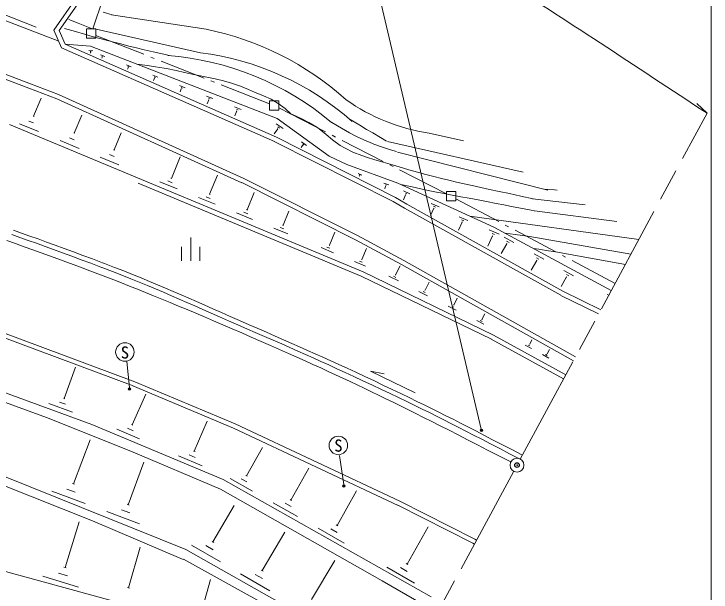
# Model space of a CAD drawing. Units: millimetres, scale not verified. Extents: x 40000 to 680000, y 20000 to 380000.
# Drawn here: x 503546 to 579000, y 246061 to 308643 of the extents above; entities that cross this region are included whole.
import ezdxf
from ezdxf.enums import TextEntityAlignment as Align

# ---------------------------------------------------------------- set-up
doc = ezdxf.new("R2010")
doc.units = ezdxf.units.MM
doc.header["$LTSCALE"] = 1000
doc.header["$PDMODE"] = 32
doc.header["$PDSIZE"] = 500
doc.linetypes.add('CHAIN', pattern=[18.5, 12, -1.5, 3.5, -1.5])
for name, color, linetype, lineweight in [('M-BGD', 7, 'Continuous', 13), ('M-BMK', 2, 'CHAIN', 13), ('M-BMK-ROW', 30, 'Continuous', 13), ('M-BMK-SRVR', 3, 'Continuous', 13), ('M-STR-HTXT', 7, 'Continuous', 13), ('M-STR-STRC', 7, 'Continuous', 13), ('M-TTL-BAND', 7, 'Continuous', 13)]:
    doc.layers.add(name, color=color, linetype=linetype, lineweight=lineweight)
doc.layers.add('M-OTRS', color=6, linetype='Continuous')
doc.styles.add('ＭＳ ゴシック', font='')
doc.styles.get('ＭＳ ゴシック').set_extended_font_data('MS Gothic')

msp = doc.modelspace()

# ---------------------------------------------------------------- linework, layer by layer
at = {"layer": 'M-BGD'}
for p, q in [((508390, 305692), (461709, 323598)), ((514340, 316157), (507859, 306884)), ((514842, 316007), (508430, 306834)), ((500611, 309297), (505944, 307194)), ((513210, 308850), (514162, 308550)), ((509492, 308057), (510514, 307637)), ((524346, 306990), (514102, 308560)), ((505154, 300619), (487472, 307309)), ((505335, 301090), (487642, 307780)), ((510514, 307637), (511236, 307346)), ((511236, 307346), (512138, 306986)), ((507859, 306884), (508701, 304980)), ((508430, 306834), (509082, 305361)), ((509011, 307075), (510224, 306725)), ((510224, 306725), (511186, 306444)), ((511186, 306444), (512018, 306214)), ((523725, 304444), (512429, 307006)), ((512840, 305984), (513803, 305733)), ((513803, 305733), (514073, 305663)), ((514073, 305663), (515106, 305393)), ((531737, 294834), (508701, 304980)), ((531947, 295295), (509082, 305361)), ((511818, 305171), (509082, 305361)), ((532047, 297310), (511818, 305171)), ((515106, 305393), (515988, 305163)), ((515988, 305163), (516810, 304963)), ((516810, 304963), (517652, 304762)), ((511638, 304680), (512089, 304650)), ((511798, 304580), (511919, 304570)), ((511838, 304490), (511869, 304480)), ((511848, 304480), (511848, 304380)), ((512931, 304200), (513382, 304029)), ((517652, 304762), (518604, 304542)), ((518604, 304542), (519756, 304282)), ((519756, 304282), (520338, 304142)), ((513091, 303929), (513061, 303859)), ((513071, 304049), (513182, 303999)), ((513071, 303939), (513101, 303929)), ((515718, 303118), (516219, 302918)), ((515898, 302817), (515838, 302667)), ((515868, 302948), (515998, 302898)), ((515878, 302827), (515908, 302817)), ((516850, 303219), (518013, 303059)), ((518013, 303059), (518885, 302929)), ((518885, 302929), (519797, 302779)), ((519797, 302779), (520068, 302729)), ((520068, 302729), (521100, 302518)), ((518564, 302016), (519116, 301796)), ((518725, 301826), (518865, 301766)), ((521100, 302518), (522002, 302318)), ((522002, 302318), (522964, 302098)), ((522964, 302098), (523365, 302008)), ((523365, 302008), (524408, 301788)), ((508382, 299908), (505335, 301090)), ((518755, 301686), (518655, 301445)), ((518735, 301686), (518765, 301676)), ((524408, 301788), (525320, 301608)), ((525320, 301608), (526242, 301397)), ((526242, 301397), (527104, 301157)), ((527104, 301157), (528076, 300827)), ((508202, 299447), (505154, 300619)), ((521451, 300885), (522063, 300654)), ((521662, 300524), (521532, 300203)), ((521632, 300674), (521782, 300614)), ((521642, 300534), (521682, 300524)), ((528076, 300827), (528949, 300476)), ((528949, 300476), (529600, 300186)), ((528440, 290834), (508382, 299908)), ((524398, 299743), (525070, 299483)), ((529600, 300186), (530552, 299795)), ((530552, 299795), (531394, 299425)), ((505677, 297562), (506498, 299537)), ((528230, 290373), (508182, 299457)), ((524629, 299342), (524469, 298921)), ((524599, 299513), (524769, 299453)), ((524609, 299352), (524649, 299342)), ((531394, 299425), (532156, 298964)), ((532156, 298964), (532918, 298403)), ((527406, 298571), (528137, 298291)), ((527656, 298140), (527456, 297629)), ((527626, 298321), (527807, 298251)), ((527636, 298150), (527676, 298130)), ((532918, 298403), (533570, 297802)), ((505616, 297582), (505747, 297532)), ((510077, 295750), (510878, 297684)), ((537651, 293262), (532047, 297310)), ((533680, 297751), (533630, 297771)), ((534693, 297281), (533680, 297751)), ((503061, 296659), (541343, 280715)), ((504143, 296750), (506198, 295909)), ((505166, 297051), (505677, 296841)), ((531946, 296759), (532678, 296238)), ((535474, 296880), (534693, 297281)), ((536327, 296369), (535474, 296880)), ((537950, 296881), (539013, 296270)), ((539924, 297212), (540977, 296591)), ((540977, 296591), (541719, 296150)), ((510017, 295780), (510147, 295720)), ((532107, 296207), (531716, 295666)), ((532087, 296227), (532127, 296187)), ((532117, 296418), (532297, 296288)), ((536567, 296209), (536327, 296369)), ((537339, 295608), (536567, 296209)), ((539013, 296270), (539875, 295779)), ((539875, 295779), (540637, 295378)), ((541719, 296150), (542380, 295770)), ((509566, 295238), (510077, 295018)), ((514398, 293917), (515159, 295761)), ((544828, 288775), (531947, 295295)), ((538041, 295017), (537339, 295608)), ((540637, 295378), (541429, 294998)), ((542380, 295770), (543213, 295269)), ((543213, 295269), (543884, 294878)), ((548484, 295752), (552223, 294901)), ((508534, 294937), (510599, 294086)), ((544608, 288323), (531717, 294844)), ((534794, 294394), (534633, 294174)), ((534683, 294785), (535205, 294414)), ((534774, 294404), (534804, 294384)), ((534804, 294545), (534934, 294454)), ((538873, 294405), (538041, 295017)), ((539394, 294095), (538873, 294405)), ((541429, 294998), (542371, 294607)), ((542371, 294607), (542511, 294557)), ((542511, 294557), (543423, 294216)), ((558669, 291505), (543994, 294818)), ((514337, 293937), (514458, 293887)), ((540236, 293684), (539394, 294095)), ((541189, 293314), (540236, 293684)), ((543423, 294216), (544295, 293926)), ((544295, 293926), (544947, 293746)), ((561345, 289582), (545077, 293696)), ((512894, 293124), (514899, 292303)), ((513897, 293415), (514398, 293215)), ((520593, 290842), (521534, 293157)), ((537651, 293262), (539585, 292331)), ((541690, 293133), (541189, 293314)), ((542612, 292833), (541690, 293133)), ((543504, 292583), (542612, 292833)), ((545088, 290318), (539585, 292331)), ((544516, 292292), (543504, 292583)), ((545238, 292082), (544516, 292292)), ((546271, 291782), (545238, 292082)), ((540798, 291359), (541219, 291199)), ((547223, 291522), (546271, 291782)), ((548125, 291271), (547223, 291522)), ((548987, 291051), (548125, 291271)), ((520202, 290561), (520673, 290371)), ((520532, 290862), (520653, 290812)), ((524722, 289119), (525564, 291174)), ((540750, 284644), (528440, 290834)), ((540919, 291209), (541029, 291179)), ((540929, 291119), (540959, 291109)), ((540949, 291109), (540929, 291079)), ((549819, 290841), (548987, 291051)), ((550631, 290641), (549819, 290841)), ((551453, 290450), (550631, 290641)), ((516975, 290319), (541143, 280254)), ((519350, 290470), (521224, 289709)), ((540520, 284203), (528210, 290383)), ((543585, 290338), (544136, 290137)), ((543775, 290017), (543675, 289726)), ((543745, 290147), (543886, 290097)), ((543765, 290017), (543795, 290007)), ((555503, 285551), (545088, 290318)), ((545409, 290178), (546632, 289918)), ((546632, 289918), (547574, 289718)), ((552295, 290260), (551453, 290450)), ((553157, 290060), (552295, 290260)), ((554069, 289860), (553157, 290060)), ((555031, 289650), (554069, 289860)), ((524672, 289149), (524783, 289099)), ((528792, 287437), (529563, 289331)), ((545931, 289056), (545700, 288534)), ((545710, 289486), (546412, 289176)), ((545911, 289236), (546081, 289156)), ((545911, 289066), (545951, 289046)), ((547574, 289718), (548396, 289537)), ((548396, 289537), (549288, 289367)), ((549288, 289367), (549920, 289237)), ((549920, 289237), (550982, 289027)), ((550982, 289027), (551924, 288857)), ((556074, 289430), (555031, 289650)), ((557196, 289189), (556074, 289430)), ((558419, 288919), (557196, 289189)), ((561015, 289672), (562047, 289592)), ((562047, 289592), (562358, 289572)), ((523530, 288768), (525334, 288037)), ((524352, 288848), (524803, 288668)), ((545821, 287632), (544578, 288343)), ((546071, 288063), (544828, 288775)), ((551924, 288857), (552826, 288687)), ((552826, 288687), (553779, 288507)), ((553779, 288507), (554711, 288337)), ((554711, 288337), (555733, 288136)), ((559762, 288629), (558419, 288919)), ((565385, 287969), (559662, 288639)), ((562732, 278186), (545821, 287622)), ((562973, 278617), (546071, 288063)), ((548988, 287603), (548637, 286811)), ((548707, 288134), (549569, 287754)), ((548958, 287824), (549168, 287724)), ((548958, 287613), (549018, 287583)), ((555733, 288136), (556585, 287976)), ((556585, 287976), (557417, 287806)), ((557417, 287806), (558359, 287626)), ((558359, 287626), (559532, 287396)), ((527640, 287095), (529374, 286384)), ((528431, 287176), (528863, 286996)), ((528732, 287457), (528842, 287416)), ((532682, 285764), (533303, 287278)), ((571179, 284222), (552897, 286752)), ((559532, 287396), (559843, 287336)), ((568813, 286166), (559893, 287326)), ((552045, 286111), (551675, 285249)), ((551745, 286672), (552657, 286281)), ((552005, 286341), (552236, 286241)), ((552015, 286121), (552076, 286101)), ((504368, 284923), (503485, 285234)), ((531659, 285463), (533203, 284832)), ((532361, 285533), (532752, 285373)), ((532631, 285784), (532732, 285744)), ((554982, 285280), (556055, 284819)), ((568204, 278699), (555503, 285551)), ((504187, 284452), (503305, 284762)), ((505260, 284603), (504368, 284923)), ((506162, 284282), (505260, 284603)), ((537694, 283611), (538285, 285014)), ((545752, 281959), (540750, 284644)), ((555333, 284618), (554843, 283496)), ((555293, 284889), (555554, 284769)), ((555293, 284628), (555363, 284598)), ((556606, 284488), (557659, 283897)), ((556726, 284920), (557799, 284770)), ((557799, 284770), (558591, 284670)), ((558591, 284670), (559383, 284560)), ((570318, 282629), (559373, 284560)), ((505079, 284132), (504187, 284452)), ((505992, 283811), (505079, 284132)), ((506914, 283481), (505992, 283811)), ((507084, 283952), (506162, 284282)), ((508026, 283611), (507084, 283952)), ((522675, 284425), (522676, 281919)), ((545512, 281518), (540510, 284203)), ((556897, 283767), (556296, 282704)), ((556857, 283787), (556927, 283757)), ((556877, 284058), (557148, 283907)), ((507846, 283140), (506914, 283481)), ((508808, 282790), (507846, 283140)), ((508989, 283251), (508026, 283611)), ((509981, 282890), (508989, 283251)), ((521673, 283423), (521674, 281919)), ((523678, 281920), (523678, 283423)), ((536812, 283360), (538125, 282799)), ((537423, 283410), (537744, 283270)), ((537654, 283621), (537734, 283591)), ((541202, 282058), (541703, 283251)), ((560345, 283167), (559774, 283247)), ((561167, 283047), (560345, 283167)), ((562210, 282897), (561167, 283047)), ((509801, 282419), (508808, 282790)), ((510813, 282039), (509801, 282419)), ((510993, 282510), (509981, 282890)), ((512036, 282119), (510993, 282510)), ((559844, 282675), (560887, 282094)), ((560115, 282244), (560376, 282104)), ((562179, 282897), (569727, 281516)), ((511866, 281648), (510813, 282039)), ((512938, 281237), (511866, 281648)), ((513118, 281709), (512036, 282119)), ((513359, 281618), (513118, 281709)), ((514422, 281208), (513359, 281618)), ((540410, 281837), (541593, 281337)), ((540952, 281888), (541242, 281758)), ((541162, 282078), (541232, 282048)), ((564097, 271100), (545502, 281518)), ((564338, 271542), (545752, 281959)), ((560135, 281964), (559544, 280911)), ((560095, 281984), (560165, 281944)), ((513159, 281157), (512938, 281237)), ((514211, 280757), (513159, 281157)), ((515224, 280356), (514211, 280757)), ((515424, 280817), (514422, 281208)), ((516386, 280437), (515424, 280817)), ((555447, 273884), (541343, 280715)), ((544851, 280396), (545342, 281368)), ((563072, 280872), (564105, 280291)), ((516186, 279976), (515224, 280356)), ((517118, 279605), (516186, 279976)), ((517318, 280066), (516386, 280437)), ((518211, 279696), (517318, 280066)), ((555227, 273433), (541122, 280264)), ((544139, 280245), (545152, 279734)), ((544620, 280255), (544881, 280125)), ((544821, 280416), (544881, 280375)), ((563353, 280171), (562772, 279128)), ((563323, 280181), (563383, 280151)), ((563343, 280441), (563603, 280301)), ((518010, 279235), (517118, 279605)), ((518882, 278874), (518010, 279235)), ((519083, 279335), (518211, 279696)), ((519945, 278965), (519083, 279335)), ((548039, 278743), (548479, 279605)), ((519744, 278513), (518882, 278874)), ((520587, 278143), (519744, 278513)), ((520787, 278604), (519945, 278965)), ((521629, 278243), (520787, 278604)), ((547377, 278602), (548319, 278131)), ((547828, 278612), (548069, 278502)), ((548009, 278763), (548069, 278733)), ((567073, 276614), (562973, 278617)), ((521429, 277782), (520587, 278143)), ((522271, 277412), (521429, 277782)), ((522471, 277873), (521629, 278243)), ((523323, 277502), (522471, 277873)), ((551156, 277130), (551527, 277872)), ((566832, 276173), (562752, 278166)), ((567744, 278278), (567924, 278188)), ((523123, 277041), (522271, 277412)), ((523995, 276661), (523123, 277041)), ((524195, 277122), (523323, 277502)), ((525087, 276721), (524195, 277122)), ((550545, 277010), (551417, 276569)), ((550956, 277020), (551176, 276910)), ((551126, 277150), (551186, 277120)), ((524887, 276260), (523995, 276661)), ((525809, 275859), (524887, 276260)), ((526009, 276320), (525087, 276721)), ((526962, 275890), (526009, 276320)), ((554194, 275557), (554504, 276179)), ((516440, 268369), (497264, 275520)), ((516620, 268830), (497445, 275991)), ((526761, 275439), (525809, 275859)), ((527764, 274998), (526761, 275439)), ((527964, 275459), (526962, 275890)), ((529017, 274998), (527964, 275459)), ((553642, 275447), (554424, 275046)), ((554013, 275457), (554214, 275357)), ((554174, 275578), (554214, 275547)), ((528816, 274537), (527764, 274998)), ((529869, 274618), (529017, 274998)), ((529658, 274167), (528816, 274537)), ((530661, 273736), (529658, 274167)), ((530871, 274187), (529869, 274618)), ((531823, 273766), (530871, 274187)), ((531613, 273315), (530661, 273736)), ((532525, 272915), (531613, 273315)), ((532736, 273366), (531823, 273766)), ((533618, 272985), (532736, 273366)), ((563046, 269146), (555207, 273453)), ((563286, 269587), (555447, 273884)), ((559376, 272893), (559607, 273354)), ((533397, 272534), (532525, 272915)), ((534259, 272154), (533397, 272534)), ((534470, 272605), (533618, 272985)), ((535312, 272224), (534470, 272605)), ((558895, 272793), (559577, 272442)), ((559216, 272803), (559396, 272713)), ((559356, 272903), (559396, 272883)), ((535101, 271773), (534259, 272154)), ((535933, 271402), (535101, 271773)), ((536154, 271853), (535312, 272224)), ((536996, 271473), (536154, 271853)), ((560760, 271771), (561431, 271380)), ((561090, 271761), (561251, 271661)), ((561231, 271861), (561271, 271831)), ((561251, 271851), (561521, 272332)), ((507080, 264969), (490039, 271117)), ((511981, 264209), (492294, 271419)), ((536775, 271022), (535933, 271402)), ((537628, 270641), (536775, 271022)), ((537838, 271092), (536996, 271473)), ((538710, 270692), (537838, 271092)), ((508984, 267024), (510205, 270422)), ((538500, 270241), (537628, 270641)), ((539392, 269830), (538500, 270241)), ((539612, 270281), (538710, 270692)), ((540544, 269850), (539612, 270281)), ((540324, 269389), (539392, 269830)), ((541306, 268938), (540324, 269389)), ((541527, 269390), (540544, 269850)), ((542559, 268909), (541527, 269390)), ((542128, 269961), (543611, 269681)), ((542128, 269961), (546960, 267617)), ((516620, 268830), (527507, 264264)), ((542339, 268448), (541306, 268938)), ((543492, 268458), (542559, 268909)), ((516430, 268369), (527316, 263802)), ((543251, 268017), (542339, 268448)), ((544254, 267546), (543251, 268017)), ((544494, 267987), (543492, 268458)), ((545426, 267547), (544494, 267987)), ((516351, 264160), (517804, 267498)), ((545186, 267105), (544254, 267546)), ((546308, 267116), (545426, 267547)), ((547150, 266705), (546308, 267116)), ((507340, 266462), (509886, 265541)), ((508483, 266623), (509114, 266393)), ((508903, 267054), (509064, 266994)), ((546078, 266675), (545186, 267105)), ((546920, 266264), (546078, 266675)), ((547962, 266315), (547150, 266705)), ((547732, 265873), (546920, 266264)), ((548524, 265483), (547732, 265873)), ((548754, 265924), (547962, 266315)), ((549526, 265533), (548754, 265924)), ((516212, 261323), (507080, 264969)), ((549296, 265092), (548524, 265483)), ((550068, 264712), (549296, 265092)), ((550298, 265153), (549526, 265533)), ((551080, 264762), (550298, 265153)), ((526205, 258229), (511981, 264209)), ((516271, 264190), (516431, 264120)), ((523067, 261295), (524460, 264543)), ((545330, 255900), (527507, 264264)), ((550839, 264311), (550068, 264712)), ((551631, 263910), (550839, 264311)), ((551872, 264351), (551080, 264762)), ((552684, 263941), (551872, 264351)), ((514688, 263708), (517154, 262637)), ((515830, 263799), (516442, 263528)), ((545119, 255449), (527296, 263812)), ((552453, 263490), (551631, 263910)), ((553295, 263059), (552453, 263490)), ((553526, 263500), (552684, 263941)), ((554418, 263039), (553526, 263500)), ((554188, 262598), (553295, 263059)), ((555120, 262107), (554188, 262598)), ((555360, 262548), (554418, 263039)), ((509999, 257763), (511781, 262555)), ((556122, 261586), (555120, 262107)), ((556363, 262027), (555360, 262548)), ((557425, 261477), (556363, 262027)), ((525905, 257187), (516212, 261323)), ((522987, 261325), (523148, 261265)), ((528721, 258651), (530464, 261719)), ((557195, 261035), (556122, 261586)), ((558578, 260876), (557425, 261477)), ((521344, 260814), (523920, 259712)), ((522526, 260914), (523168, 260644)), ((558338, 260434), (557195, 261035)), ((515903, 255520), (517615, 260121)), ((533523, 256017), (535466, 259455)), ((522139, 250651), (502542, 258563)), ((548711, 245528), (526205, 258229)), ((526947, 258360), (529383, 256978)), ((528140, 258330), (528751, 257990)), ((528641, 258691), (528801, 258601)), ((512055, 253765), (502151, 257721)), ((509889, 257803), (510109, 257723)), ((507654, 256991), (511262, 255649)), ((509277, 257212), (510180, 256871)), ((525905, 257187), (543408, 247280)), ((538515, 253282), (540639, 257021)), ((533443, 256067), (533603, 255977)), ((553449, 251793), (545330, 255900)), ((515793, 255570), (516013, 255480)), ((525085, 251494), (527399, 255423)), ((531619, 255715), (534235, 254223)), ((532891, 255676), (533553, 255305)), ((553219, 251342), (545099, 255459)), ((513608, 254768), (517146, 253456)), ((515202, 254979), (516084, 254648)), ((509090, 248733), (510601, 253674)), ((521878, 249598), (512055, 253765)), ((514222, 245116), (484021, 253325)), ((536470, 252961), (539287, 251358)), ((537844, 252921), (538545, 252520)), ((538425, 253332), (538605, 253232)), ((546093, 249095), (548377, 253135)), ((530408, 248378), (532862, 252549)), ((524985, 251544), (525185, 251434)), ((553379, 251252), (553199, 251352)), ((553620, 251693), (553449, 251793)), ((515956, 246520), (517217, 250910)), ((535591, 243078), (522139, 250651)), ((522780, 251152), (525918, 249319)), ((524323, 251093), (525105, 250632)), ((533396, 243268), (521888, 249619)), ((535771, 245253), (538266, 249493)), ((545993, 249155), (546184, 249045)), ((508959, 248763), (509210, 248692)), ((530308, 248438), (530508, 248318)), ((543889, 248743), (546916, 247030)), ((545372, 248704), (546124, 248273)), ((506664, 247770), (510544, 246578)), ((508358, 248101), (509330, 247800)), ((528083, 248047), (531251, 246184)), ((529646, 247977), (530438, 247516)), ((523855, 243986), (524836, 247404)), ((549383, 243834), (543408, 247280)), ((515846, 246550), (516066, 246490))]:
    msp.add_line(p, q, dxfattribs=at)
for centre, radius, start, end in [((517951, 275426), 32203, 48.00538, 78.55491), ((517812, 273060), 31181, 49.8362, 85.6281), ((519826, 273953), 30740, 48.5781, 82.69775), ((551495, 316279), 20747, 234.66052, 261.6326)]:
    msp.add_arc(centre, radius, start, end, dxfattribs=at)
at = {"layer": 'M-BMK'}
for p, q in [((558338, 260434), (578562, 297906)), ((502764, 284121), (503726, 283780)), ((503726, 283780), (504669, 283450)), ((504669, 283450), (505591, 283119)), ((505591, 283119), (506503, 282789)), ((506503, 282789), (507405, 282459)), ((507405, 282459), (508297, 282138)), ((508297, 282138), (509179, 281818)), ((509179, 281818), (510052, 281487)), ((510052, 281487), (510914, 281167)), ((510914, 281167), (511776, 280846)), ((511776, 280846), (512628, 280516)), ((512628, 280516), (513490, 280185)), ((513490, 280185), (514342, 279855)), ((514342, 279855), (515194, 279524)), ((515194, 279524), (516056, 279184)), ((516056, 279184), (516918, 278833)), ((516918, 278833), (517790, 278493)), ((517790, 278493), (518662, 278132)), ((518662, 278132), (519554, 277772)), ((519554, 277772), (520446, 277401)), ((520446, 277401), (521359, 277021)), ((521359, 277021), (522281, 276640)), ((522281, 276640), (523223, 276239)), ((523223, 276239), (524175, 275839)), ((524175, 275839), (525148, 275418)), ((525148, 275418), (526140, 274997)), ((526140, 274997), (527163, 274557)), ((527163, 274557), (528195, 274106)), ((528195, 274106), (529228, 273655)), ((529228, 273655), (530300, 273195)), ((530300, 273195), (531323, 272744)), ((531323, 272744), (532305, 272313)), ((532305, 272313), (533247, 271893)), ((533247, 271893), (534159, 271482)), ((534159, 271482), (535052, 271091)), ((535052, 271091), (535904, 270701)), ((535904, 270701), (536746, 270320)), ((536746, 270320), (537558, 269950)), ((537558, 269950), (538360, 269579)), ((538360, 269579), (539151, 269208)), ((539151, 269208), (539933, 268848)), ((539933, 268848), (540705, 268487)), ((540705, 268487), (541467, 268117)), ((541467, 268117), (542239, 267746)), ((542239, 267746), (543011, 267375)), ((543011, 267375), (543793, 266995)), ((543793, 266995), (544575, 266614)), ((544575, 266614), (545376, 266214)), ((545376, 266214), (546198, 265813)), ((546198, 265813), (547031, 265392)), ((547031, 265392), (547893, 264961)), ((547893, 264961), (548775, 264511)), ((548775, 264511), (549697, 264050)), ((549697, 264050), (550639, 263569)), ((550639, 263569), (551622, 263068)), ((551622, 263068), (552644, 262547)), ((552644, 262547), (553707, 262007)), ((553707, 262007), (554809, 261436)), ((554809, 261436), (555972, 260845)), ((555972, 260845), (557175, 260224)), ((557175, 260224), (557326, 260143)), ((557637, 259141), (540598, 227564))]:
    msp.add_line(p, q, dxfattribs=at)
at = {"layer": 'M-BMK-ROW'}
for p, q in [((512068, 307026), (513402, 311004)), ((511397, 306023), (511397, 307026)), ((511397, 307026), (512399, 307026)), ((512399, 307026), (512399, 306024)), ((512399, 306024), (511397, 306023)), ((512018, 306214), (512840, 305984)), ((517614, 304272), (512399, 306324)), ((518731, 303832), (518359, 303979)), ((524128, 301708), (519475, 303539)), ((525245, 301269), (524872, 301415)), ((531204, 298923), (525989, 300976)), ((531204, 298232), (531204, 299234)), ((531204, 299234), (532206, 299234)), ((532206, 299234), (532207, 298232)), ((532207, 298232), (531204, 298232)), ((537284, 295868), (532207, 298473)), ((538352, 295321), (537996, 295503)), ((543513, 292674), (539064, 294956)), ((544581, 292126), (544225, 292309)), ((550371, 289157), (545293, 291761)), ((550371, 288405), (550371, 289408)), ((550371, 289408), (551373, 289408)), ((551373, 289408), (551373, 288406)), ((551373, 288406), (550371, 288405)), ((556021, 286166), (551373, 288636)), ((557080, 285603), (556727, 285790)), ((562202, 282880), (557787, 285227)), ((563261, 282317), (562908, 282505)), ((568615, 279471), (563968, 281941))]:
    msp.add_line(p, q, dxfattribs=at)
at = {"layer": 'M-BMK-SRVR'}
msp.add_circle((557997, 259803), 752, dxfattribs=at)
at = {"layer": 'M-OTRS'}
msp.add_point((557997, 259803), dxfattribs=at)
at = {"layer": 'M-STR-HTXT'}
msp.add_line((577469, 298938), (578562, 297906), dxfattribs=at)
msp.add_open_spline([(578562, 297906), (574702, 300441), (570842, 302976), (566980, 305510), (563262, 307950), (559541, 310389), (555732, 312681), (553425, 314070), (551084, 315405), (548751, 316750), (546744, 317908), (544741, 319073), (542739, 320238)], degree=3, knots=[0, 0, 0, 0, 1, 1, 1, 2, 2, 2, 3, 3, 3, 4, 4, 4, 4], dxfattribs=at)
at = {"layer": 'M-STR-STRC'}
for p, q in [((554127, 263711), (540468, 321778)), ((516039, 268189), (515758, 271035)), ((516019, 268008), (516089, 268079)), ((554127, 263530), (554197, 263600)), ((539245, 257692), (538773, 260839)), ((539235, 257502), (539305, 257572))]:
    msp.add_line(p, q, dxfattribs=at)
for centre, radius in [((515557, 272047), 1002), ((516049, 268039), 140), ((516049, 268039), 110), ((516049, 268039), 80.2), ((516049, 268039), 50.1), ((516049, 268039), 20), ((554167, 263570), 140), ((554167, 263570), 110), ((554167, 263570), 80.2), ((554167, 263570), 50.1), ((554167, 263570), 20), ((538663, 261932), 1002), ((539265, 257542), 140), ((539265, 257542), 110), ((539265, 257542), 80.2), ((539265, 257542), 50.1), ((539265, 257542), 20)]:
    msp.add_circle(centre, radius, dxfattribs=at)
at = {"layer": 'M-TTL-BAND'}
msp.add_line((579000, 20000), (579000, 370000), dxfattribs=at)

# ---------------------------------------------------------------- texts
at = {"layer": 'M-STR-STRC', "style": 'ＭＳ ゴシック'}
for p in [(515557, 271995), (538663, 261918)]:
    msp.add_text('S', height=1320, rotation=0.018, dxfattribs=at).set_placement(p, align=Align.MIDDLE_CENTER)

doc.saveas('drawing.dxf')
